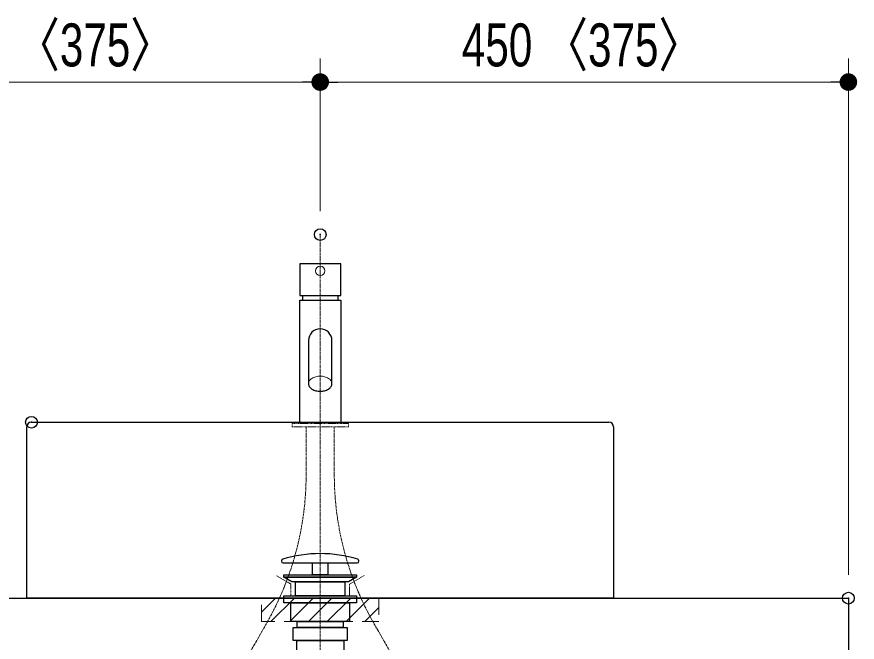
# Model space of a CAD drawing. Units: millimetres, scale not verified. Extents: x -6062 to 6062, y -3045 to 3045.
# Drawn here: x -2426 to -1710, y -1368 to -834 of the extents above; entities that cross this region are included whole.
import ezdxf
from ezdxf.enums import TextEntityAlignment as Align

# ---------------------------------------------------------------- set-up
doc = ezdxf.new("R2010")
doc.units = ezdxf.units.MM
doc.header["$LTSCALE"] = 20
doc.header["$PDMODE"] = 32
doc.header["$PDSIZE"] = 10
doc.linetypes.add('USER1', pattern=[2.91, 1.76, -0.4, 0.35, -0.4])
doc.linetypes.add('USER2', pattern=[1.11, 0.71, -0.4])
for name, color, linetype, lineweight in [('0-0_5ボウル・キャビネット', 7, 'Continuous', 15), ('0-1_4給排水', 7, 'Continuous', 30), ('0-3_2寸法-1', 7, 'Continuous', 15), ('0-4_0', 7, 'Continuous', 25)]:
    doc.layers.add(name, color=color, linetype=linetype, lineweight=lineweight)
doc.layers.add('0-5_Defpoints', color=7, linetype='Continuous')
doc.styles.add('ＭＳ Ｐゴシック', font='')
doc.styles.get('ＭＳ Ｐゴシック').set_extended_font_data('MS PGothic')

# ---------------------------------------------------------------- blocks, each defined once
blk = doc.blocks.new('_Dot')
at = {"layer": '0-4_0'}
blk.add_line((-10, 0), (-20, 0), dxfattribs=at)
for points in [[(0, 0), (-3.09, 9.51), (-1.87, 9.82)], [(0, 0), (-1.87, 9.82), (-0.63, 9.98)], [(0, 0), (-0.63, 9.98), (0.63, 9.98)], [(0, 0), (0.63, 9.98), (1.87, 9.82)], [(0, 0), (1.87, 9.82), (3.09, 9.51)], [(0, 0), (-10, 0), (-9.92, 1.25)], [(0, 0), (-9.92, -1.25), (-10, 0)], [(0, 0), (-9.92, 1.25), (-9.69, 2.49)], [(0, 0), (-9.69, -2.49), (-9.92, -1.25)], [(0, 0), (-9.69, 2.49), (-9.3, 3.68)], [(0, 0), (-9.3, -3.68), (-9.69, -2.49)], [(0, 0), (-9.3, 3.68), (-8.76, 4.82)], [(0, 0), (-8.76, -4.82), (-9.3, -3.68)], [(0, 0), (-8.76, 4.82), (-8.09, 5.88)], [(0, 0), (-8.09, -5.88), (-8.76, -4.82)], [(0, 0), (-8.09, 5.88), (-7.29, 6.85)], [(0, 0), (-7.29, -6.85), (-8.09, -5.88)], [(0, 0), (-7.29, 6.85), (-6.37, 7.71)], [(0, 0), (-6.37, -7.71), (-7.29, -6.85)], [(0, 0), (-6.37, 7.71), (-5.36, 8.44)], [(0, 0), (-5.36, -8.44), (-6.37, -7.71)], [(0, 0), (-5.36, 8.44), (-4.26, 9.05)], [(0, 0), (-4.26, -9.05), (-5.36, -8.44)], [(0, 0), (-4.26, 9.05), (-3.09, 9.51)], [(0, 0), (-3.09, -9.51), (-4.26, -9.05)], [(0, 0), (-1.87, -9.82), (-3.09, -9.51)], [(0, 0), (-0.63, -9.98), (-1.87, -9.82)], [(0, 0), (0.63, -9.98), (-0.63, -9.98)], [(0, 0), (3.09, 9.51), (4.26, 9.05)], [(0, 0), (4.26, 9.05), (5.36, 8.44)], [(0, 0), (5.36, 8.44), (6.37, 7.71)], [(0, 0), (6.37, 7.71), (7.29, 6.85)], [(0, 0), (7.29, 6.85), (8.09, 5.88)], [(0, 0), (8.09, 5.88), (8.76, 4.82)], [(0, 0), (8.76, 4.82), (9.3, 3.68)], [(0, 0), (9.3, 3.68), (9.69, 2.49)], [(0, 0), (9.69, 2.49), (9.92, 1.25)], [(0, 0), (9.92, 1.25), (10, 0)], [(0, 0), (1.87, -9.82), (0.63, -9.98)], [(0, 0), (3.09, -9.51), (1.87, -9.82)], [(0, 0), (4.26, -9.05), (3.09, -9.51)], [(0, 0), (5.36, -8.44), (4.26, -9.05)], [(0, 0), (6.37, -7.71), (5.36, -8.44)], [(0, 0), (7.29, -6.85), (6.37, -7.71)], [(0, 0), (8.09, -5.88), (7.29, -6.85)], [(0, 0), (8.76, -4.82), (8.09, -5.88)], [(0, 0), (9.3, -3.68), (8.76, -4.82)], [(0, 0), (9.69, -2.49), (9.3, -3.68)], [(0, 0), (9.92, -1.25), (9.69, -2.49)], [(0, 0), (10, 0), (9.92, -1.25)]]:
    blk.add_solid(points, dxfattribs=at)
blk = doc.blocks.new('グループ-15')
at = {"layer": '0-0_5ボウル・キャビネット', "lineweight": 30}
blk.add_lwpolyline([(-16600, -26600), (1400, -26600), (1400, -27600), (-16600, -27600)], close=True, dxfattribs=at)
blk = doc.blocks.new('グループ-21')
at = {"layer": '0-0_5ボウル・キャビネット'}
blk.add_blockref('グループ-15', (0, 0), dxfattribs=at)
blk = doc.blocks.new('グループ-22')
at = {"layer": '0-0_5ボウル・キャビネット'}
blk.add_blockref('グループ-21', (0, 0), dxfattribs=at)
blk = doc.blocks.new('グループ-38')
at = {"layer": '0-0_5ボウル・キャビネット', "lineweight": 30}
blk.add_line((-12520, -23600), (-2680, -23600), dxfattribs=at)
blk.add_lwpolyline([(-2600, -23680), (-2600, -26600), (-12600, -26600), (-12600, -23680)], dxfattribs=at)
at = {"layer": '0-0_5ボウル・キャビネット', "linetype": 'USER2'}
blk.add_lwpolyline([(-6850, -26211.1), (-7100, -26360), (-7100, -26560), (-8100, -26560), (-8100, -26360), (-8350, -26211.1)], dxfattribs=at)
at = {"layer": '0-0_5ボウル・キャビネット', "lineweight": 30}
for centre, start, end in [((-12520, -23680), 90, 180), ((-2680, -23680), 0, 90)]:
    blk.add_arc(centre, 80, start, end, dxfattribs=at)
blk = doc.blocks.new('グループ-40')
at = {"layer": '0-1_4給排水', "linetype": 'USER2', "lineweight": 15}
for p, q in [((-7950, -23600), (-7950, -23620)), ((-7250, -23620), (-7250, -23600))]:
    blk.add_line(p, q, dxfattribs=at)
blk.add_lwpolyline([(-8080, -23620), (-8080, -23680), (-7120, -23680), (-7120, -23620)], close=True, dxfattribs=at)
blk = doc.blocks.new('グループ-41')
at = {"layer": '0-1_4給排水'}
for p, q in [((-7900, -21440), (-7900, -21520)), ((-7300, -21440), (-7300, -21520))]:
    blk.add_line(p, q, dxfattribs=at)
at = {"layer": '0-1_4給排水', "linetype": 'USER1', "lineweight": 15}
for p, q in [((-8935.3, -27769.2), (-8504.7, -27010.8)), ((-6264.7, -27769.2), (-6695.3, -27010.8))]:
    blk.add_line(p, q, dxfattribs=at)
at = {"layer": '0-1_4給排水'}
blk.add_lwpolyline([(-7250, -20900), (-7950, -20900), (-7950, -21440), (-7250, -21440)], close=True, dxfattribs=at)
for points in [[(-7950, -23600), (-7950, -21520), (-7250, -21520), (-7250, -23600)], [(-7800, -22207.8), (-7800, -22943.4), (-7799.2, -22955), (-7796.7, -22966.8), (-7792.3, -22978.8), (-7786, -22990.7), (-7777.7, -23002.5), (-7767.4, -23013.8), (-7755.3, -23024.5), (-7741.4, -23034.3), (-7726.1, -23043.2), (-7709.4, -23051), (-7691.9, -23057.6), (-7673.6, -23063), (-7655, -23067), (-7636.4, -23069.8), (-7618, -23071.5), (-7600, -23072), (-7582, -23071.5), (-7563.6, -23069.8), (-7545, -23067), (-7526.4, -23063), (-7508.1, -23057.6), (-7490.6, -23051), (-7473.9, -23043.2), (-7458.6, -23034.3), (-7444.7, -23024.5), (-7432.6, -23013.8), (-7422.3, -23002.5), (-7414, -22990.7), (-7407.7, -22978.8), (-7403.3, -22966.8), (-7400.8, -22955), (-7400, -22943.4), (-7400, -22208)]]:
    blk.add_lwpolyline(points, dxfattribs=at)
at = {"layer": '0-1_4給排水', "lineweight": 15}
blk.add_lwpolyline([(-7400, -22943.4), (-7400.8, -22931.9), (-7403.3, -22920), (-7407.7, -22908), (-7414, -22896.1), (-7422.3, -22884.4), (-7432.6, -22873.1), (-7444.7, -22862.4), (-7458.6, -22852.5), (-7473.9, -22843.6), (-7490.6, -22835.8), (-7508.1, -22829.2), (-7526.4, -22823.9), (-7545, -22819.8), (-7563.6, -22817), (-7582, -22815.4), (-7600, -22814.9), (-7618, -22815.4), (-7636.4, -22817), (-7655, -22819.8), (-7673.6, -22823.9), (-7691.9, -22829.2), (-7709.4, -22835.8), (-7726.1, -22843.6), (-7741.4, -22852.5), (-7755.3, -22862.4), (-7767.4, -22873.1), (-7777.7, -22884.4), (-7786, -22896.1), (-7792.3, -22908), (-7796.7, -22920), (-7799.2, -22931.9), (-7800, -22943.4)], dxfattribs=at)
at = {"layer": '0-1_4給排水', "linetype": 'USER1', "lineweight": 15}
for points in [[(-7840, -24493.4), (-7840, -24403), (-7840, -23680)], [(-7360, -24493.4), (-7360, -24403), (-7360, -23680)]]:
    blk.add_lwpolyline(points, dxfattribs=at)
at = {"layer": '0-1_4給排水', "lineweight": 15}
blk.add_circle((-7600, -21020), 80, dxfattribs=at)
at = {"layer": '0-1_4給排水'}
for start, end in [(90, 180), (0, 90)]:
    blk.add_arc((-7600, -22208), 200, start, end, dxfattribs=at)
at = {"layer": '0-1_4給排水', "linetype": 'USER1', "lineweight": 15}
for centre, start, end in [((-12939.3, -24493.4), 330.41692, 0), ((-2260.7, -24493.4), 180, 209.58308)]:
    blk.add_arc(centre, 5099.3, start, end, dxfattribs=at)
at = {"layer": '0-1_4給排水'}
blk.add_blockref('グループ-40', (0, 0), dxfattribs=at)
blk = doc.blocks.new('グループ-45')
at = {"layer": '0-1_4給排水', "linetype": 'USER1', "lineweight": 15}
blk.add_line((-7600, -41400), (-7600, -20400), dxfattribs=at)
at = {"layer": '0-1_4給排水'}
for p, q in [((-8260, -25965.2), (-8260, -25970)), ((-8230, -26000), (-6970, -26000)), ((-6940, -25970), (-6940, -25965.2))]:
    blk.add_line(p, q, dxfattribs=at)
for points in [[(-7730, -26000), (-7470, -26000), (-7470, -26200), (-7730, -26200)], [(-8220, -26200), (-6980, -26200), (-6980, -26240), (-8220, -26240)], [(-8081.3, -26320), (-8220, -26240), (-6980, -26240), (-7120.2, -26320)], [(-8020, -26320), (-7180, -26320), (-7180, -26560), (-8020, -26560)], [(-8220, -26560), (-6980, -26560), (-6980, -26680), (-8220, -26680)], [(-8100, -26680), (-7100, -26680), (-7100, -27000), (-8100, -27000)], [(-7990, -27000), (-7210, -27000), (-7210, -27100), (-7990, -27100)], [(-8060, -27100), (-7140, -27100), (-7140, -27320), (-8060, -27320)], [(-8000, -27320), (-7200, -27320), (-7200, -27560), (-8000, -27560)]]:
    blk.add_lwpolyline(points, close=True, dxfattribs=at)
for centre, radius, start, end in [((-7600, -28002.5), 2162.5, 72.8168, 107.1832), ((-8230, -25965.2), 30, 107.1832, 180), ((-8230, -25970), 30, 180, 270), ((-6970, -25970), 30, 270, 0), ((-6970, -25965.2), 30, 0, 72.8168)]:
    blk.add_arc(centre, radius, start, end, dxfattribs=at)

msp = doc.modelspace()

# ---------------------------------------------------------------- linework, layer by layer
at = {"layer": '0-0_5ボウル・キャビネット'}
for p, q in [((-2217.5, -1342), (-2205.5, -1330)), ((-2209.5, -1350), (-2189.5, -1330)), ((-2193.5, -1350), (-2173.5, -1330)), ((-2177.5, -1350), (-2157.5, -1330)), ((-2161.5, -1350), (-2141.5, -1330)), ((-2145.5, -1350), (-2125.5, -1330)), ((-2129.5, -1350), (-2117.5, -1338))]:
    msp.add_line(p, q, dxfattribs=at)
at = {"layer": '0-0_5ボウル・キャビネット', "linetype": 'USER2'}
msp.add_lwpolyline([(-2217.5, -1350), (-2217.5, -1330), (-2117.5, -1330), (-2117.5, -1350)], close=True, dxfattribs=at)
at = {"layer": '0-3_2寸法-1'}
for p, q in [((-2167.5, -1000), (-2167.5, -870)), ((-2167.5, -1000), (-2167.5, -870)), ((-1717.5, -1310), (-1717.5, -870)), ((-2602.49, -890), (-2182.51, -890)), ((-1732.51, -890), (-2152.49, -890))]:
    msp.add_line(p, q, dxfattribs=at)
at = {"layer": '0-5_Defpoints'}
for p in [(-2167.5, -890), (-2167.5, -1020), (-2413.5, -1180), (-1717.5, -1330)]:
    msp.add_point(p, dxfattribs=at)

# ---------------------------------------------------------------- block references
at = {"layer": '0-0_5ボウル・キャビネット', "xscale": 0.05, "yscale": 0.05}
for name in ['グループ-38', 'グループ-22']:
    msp.add_blockref(name, (-1787.5, 0), dxfattribs=at)
at = {"layer": '0-1_4給排水', "xscale": 0.05, "yscale": 0.05}
for name in ['グループ-45', 'グループ-41']:
    msp.add_blockref(name, (-1787.5, 0), dxfattribs=at)
at = {"layer": '0-3_2寸法-1', "xscale": 0.7503418, "yscale": 0.7503418}
for p in [(-2167.5, -890), (-1717.5, -890)]:
    msp.add_blockref('_Dot', p, dxfattribs=at)
at = {"layer": '0-3_2寸法-1', "xscale": 0.7503418, "yscale": 0.7503418, "rotation": 180}
msp.add_blockref('_Dot', (-2167.5, -890), dxfattribs=at)

# ---------------------------------------------------------------- texts
at = {"layer": '0-3_2寸法-1', "style": 'ＭＳ Ｐゴシック', "width": 0.75}
for p in [(-2496.82, -887.65), (-2046.82, -887.65)]:
    msp.add_text('450 〈375〉', height=36.66, dxfattribs=at).set_placement(p, align=Align.BOTTOM_LEFT)

doc.saveas('drawing.dxf')
